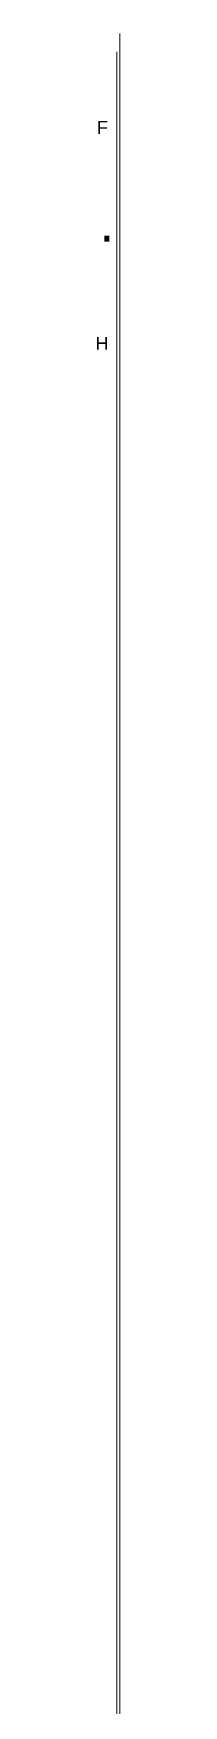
# Model space of a CAD drawing. Header units: inches. Extents: x -6061 to 13621, y -296 to 7483.
# Drawn here: x 2280 to 2289, y 5230 to 5916 of the extents above; entities that cross this region are included whole.
import ezdxf

# ---------------------------------------------------------------- set-up
doc = ezdxf.new("R2010")
doc.units = ezdxf.units.IN
doc.header["$MEASUREMENT"] = 0
doc.layers.get('0').update_dxf_attribs({"linetype": 'CONTINUOUS'})
doc.styles.add('Arial$001H0', font='arial.ttf')

msp = doc.modelspace()

# ---------------------------------------------------------------- linework, layer by layer
at = {"color": 8, "linetype": 'Continuous', "lineweight": 9, "true_color": 0x7f7f7f}
msp.add_line((2289.05697, 5910.09189), (2289.05697, 5916.09868), dxfattribs=at)
at = {"color": 7, "linetype": 'Continuous', "lineweight": 9, "true_color": 0x000007}
for p, q in [((2287.85561, 5908.49008), (2287.85561, 4807.88646)), ((2289.05697, 4806.28465), (2289.05697, 5910.09189))]:
    msp.add_line(p, q, dxfattribs=at)

# ---------------------------------------------------------------- texts
at = {"color": 7, "true_color": 0x000007, "style": 'Arial$001H0'}
for s, height, p in [('F ', 5.349546, (2279.60879, 5874.85164)), ('.', 16.05177, (2280.56709, 5830.64171)), ('H ', 5.246252, (2279.12864, 5786.35169))]:
    msp.add_text(s, height=height, dxfattribs=at).set_placement(p)

doc.saveas('drawing.dxf')
